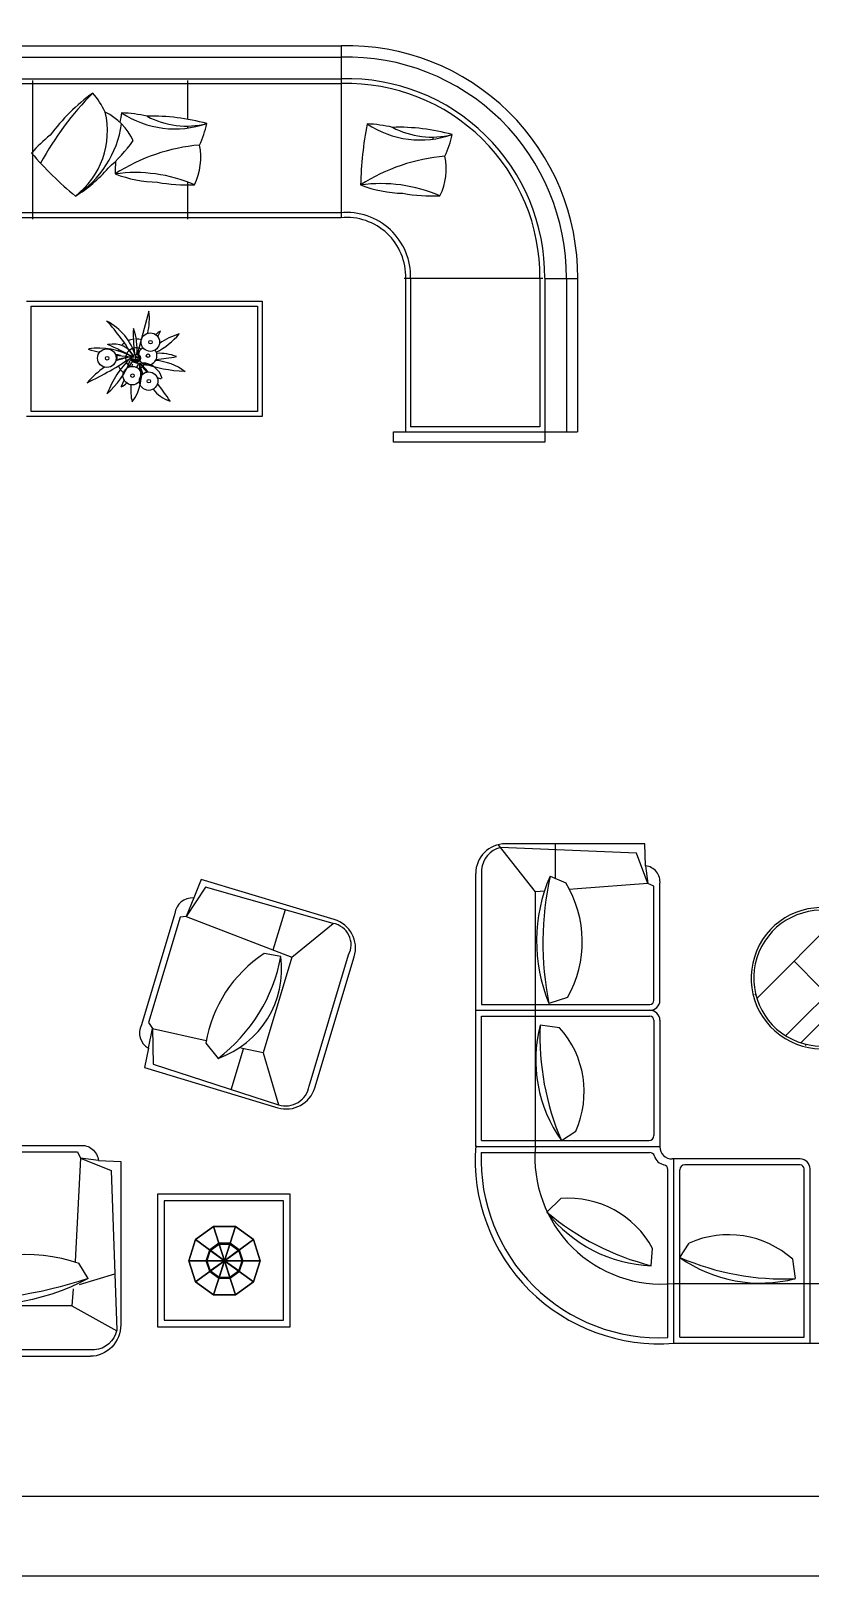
# Model space of a CAD drawing. Header units: inches. Extents: x 10.1 to 52.6, y 12.1 to 36.9.
# Drawn here: x 21.61 to 24.78, y 12.07 to 18.36 of the extents above; entities that cross this region are included whole.
import ezdxf

# ---------------------------------------------------------------- set-up
doc = ezdxf.new("R2010")
doc.units = ezdxf.units.IN
doc.header["$MEASUREMENT"] = 0
doc.layers.add('02', color=2, linetype='Continuous')
doc.layers.add('kadrbm', color=4, linetype='Continuous')

# ---------------------------------------------------------------- blocks, each defined once
blk = doc.blocks.new('kadrbm')
at = {"layer": 'kadrbm', "color": 4}
blk.add_lwpolyline([(0, 0), (0, 24.7972), (21, 24.7972), (21, 0), (0, 0)], close=True, dxfattribs=at)
blk.add_lwpolyline([(20.6631, 0.3257), (20.6631, 24.4603), (0.3369, 24.4603), (0.3369, 0.3257), (20.6631, 0.3257)], dxfattribs=at)

msp = doc.modelspace()

# ---------------------------------------------------------------- linework, layer by layer
at = {"layer": '02'}
for p, q in [((21.0626, 18.2514), (22.868, 18.2514)), ((21.068, 18.2975), (22.868, 18.2975)), ((22.868, 18.2975), (22.868, 17.5975)), ((21.0165, 18.1635), (22.868, 18.1635)), ((21.088, 18.1435), (22.868, 18.1435)), ((21.6124, 18.1562), (21.6124, 17.5918)), ((22.243, 18.1562), (22.243, 17.9986)), ((22.243, 17.9707), (22.243, 17.9625)), ((23.2424, 17.9257), (23.2424, 17.9175)), ((22.243, 17.7431), (22.243, 17.5918)), ((22.868, 17.6175), (21.088, 17.6175)), ((22.868, 17.5975), (21.068, 17.5975)), ((23.6902, 17.3506), (23.1258, 17.3506)), ((23.1315, 16.7255), (23.1315, 17.3506)), ((23.1515, 17.35), (23.1515, 16.7455)), ((23.6775, 17.3506), (23.6775, 16.7455)), ((23.6975, 17.3506), (23.6975, 16.683)), ((23.6975, 17.3506), (23.8315, 17.3506)), ((23.7855, 17.3506), (23.7855, 16.7255)), ((23.8315, 17.3506), (23.8315, 16.7255)), ((21.5868, 17.2577), (22.5474, 17.2577)), ((22.5474, 17.2577), (22.5474, 16.7878)), ((21.6068, 17.2377), (22.5274, 17.2377)), ((21.6068, 16.8078), (21.6068, 17.2377)), ((22.0379, 17.037), (22.0864, 17.2177)), ((22.5274, 17.2377), (22.5274, 16.8078)), ((22.0137, 17.0059), (22.0047, 16.9897)), ((22.5274, 16.8078), (21.6068, 16.8078)), ((22.5474, 16.7878), (21.5868, 16.7878)), ((23.6775, 16.7455), (23.1515, 16.7455)), ((23.0818, 16.7255), (23.8315, 16.7255)), ((23.0818, 16.683), (23.0818, 16.7255)), ((23.6975, 16.683), (23.0818, 16.683)), ((23.6593, 14.8521, 0.0456), (23.508, 15.0447, 0.0456)), ((24.1048, 15.0484, 0.0456), (23.5378, 15.0484, 0.0456)), ((23.7403, 15.0484, 0.0456), (23.7403, 14.9069, 0.0456)), ((24.1081, 14.9588, 0.0456), (24.1048, 15.0484, 0.0456)), ((24.0707, 15.0105, 0.0456), (23.5168, 15.0335, 0.0456)), ((24.1173, 14.8868, 0.0456), (24.0707, 15.0105, 0.0456)), ((23.4163, 13.8156, 0.0456), (23.4163, 14.9269, 0.0456)), ((23.4406, 14.9431, 0.0456), (23.4406, 14.3945, 0.0456)), ((23.7191, 14.9158, 0.0456), (23.7834, 14.8888, 0.0456)), ((24.1081, 14.9588, 0.0456), (24.1173, 14.8868, 0.0456)), ((22.3164, 14.8719, 0.0962), (22.2376, 14.7522, 0.0962)), ((22.2985, 14.9027, 0.0962), (22.2681, 14.8276, 0.0962)), ((22.8405, 14.7398, 0.0962), (22.2985, 14.9027, 0.0962)), ((22.8358, 14.7241, 0.0962), (22.3164, 14.8719, 0.0962)), ((23.6974, 14.8551, 0.0456), (23.6593, 14.8521, 0.0456)), ((23.6593, 13.8156, 0.0456), (23.6593, 14.8521, 0.0456)), ((23.8304, 14.8654, 0.0456), (23.797, 14.8628, 0.0456)), ((24.1173, 14.8868, 0.0456), (23.8304, 14.8654, 0.0456)), ((24.142, 14.8755, 0.0456), (24.1173, 14.8868, 0.0456)), ((24.142, 14.4107, 0.0456), (24.142, 14.8755, 0.0456)), ((24.1663, 14.4107, 0.0456), (24.1663, 14.8856, 0.0456)), ((22.2681, 14.8276, 0.0962), (22.2376, 14.7522, 0.0962)), ((22.1917, 14.7647, 0.0962), (22.0553, 14.3105, 0.0962)), ((22.2125, 14.7494, 0.0962), (22.0836, 14.3204, 0.0962)), ((22.2376, 14.7522, 0.0962), (22.2125, 14.7494, 0.0962)), ((22.2376, 14.7522, 0.0962), (22.6677, 14.5868, 0.0962)), ((22.5919, 14.6161, 0.0962), (22.6414, 14.7807, 0.0962)), ((22.6677, 14.5868, 0.0962), (22.8358, 14.7241, 0.0962)), ((24.5611, 14.4188, 0.0349), (24.9075, 14.7651, 0.0349)), ((24.6784, 14.2666, 0.0349), (25.0997, 14.688, 0.0349)), ((22.6233, 14.5888, 0.0962), (22.5547, 14.6015, 0.0962)), ((24.7396, 14.238, 0.0349), (25.1603, 14.6587, 0.0349)), ((22.6677, 14.5868, 0.0962), (22.5505, 14.1966, 0.0962)), ((22.7384, 14.062, 0.0962), (22.8987, 14.5955, 0.0962)), ((22.7616, 14.055, 0.0962), (22.9219, 14.5885, 0.0962)), ((24.7125, 14.5702, 0.0349), (24.8203, 14.4624, 0.0349)), ((23.7905, 14.4228, 0.0456), (23.7146, 14.3985, 0.0456)), ((24.5525, 14.4362, 0.0349), (24.556, 14.4327, 0.0349)), ((23.4163, 14.3702, 0.0456), (24.1258, 14.3702, 0.0456)), ((23.4406, 14.3945, 0.0456), (24.1258, 14.3945, 0.0456)), ((23.4406, 14.3459, 0.0456), (24.1258, 14.3459, 0.0456)), ((23.4406, 13.8399, 0.0456), (23.4406, 14.3459, 0.0456)), ((22.0836, 14.3204, 0.0962), (22.1, 14.2958, 0.0962)), ((22.0838, 14.2162, 0.0962), (22.1, 14.2958, 0.0962)), ((22.1, 14.2958, 0.0962), (22.3189, 14.247, 0.0962)), ((22.1, 14.2958, 0.0962), (22.1025, 14.1516, 0.0962)), ((23.7581, 14.2992, 0.0456), (23.679, 14.3096, 0.0456)), ((24.142, 14.3297, 0.0456), (24.142, 13.8599, 0.0456)), ((24.1663, 14.3297, 0.0456), (24.1663, 13.8149, 0.0456)), ((22.3171, 14.2366, 0.0962), (22.3673, 14.1745, 0.0962)), ((24.7575, 14.2312, 0.0349), (24.7611, 14.2276, 0.0349)), ((22.0838, 14.2162, 0.0962), (22.0675, 14.1367, 0.0962)), ((22.4207, 14.0462, 0.0962), (22.4711, 14.2139, 0.0962)), ((22.5505, 14.1966, 0.0962), (22.4598, 14.2163, 0.0962)), ((22.5505, 14.1966, 0.0962), (22.6139, 13.9854, 0.0962)), ((22.0675, 14.1367, 0.0962), (22.6103, 13.9736, 0.0962)), ((22.1025, 14.1516, 0.0962), (22.6139, 13.9854, 0.0962)), ((23.7652, 13.8403, 0.0456), (23.8237, 13.8784, 0.0456)), ((21.1922, 13.82, 0.0613), (21.8056, 13.8199, 0.0613)), ((21.1922, 13.7943, 0.0613), (21.7954, 13.7942, 0.0613)), ((21.7954, 13.7942, 0.0613), (21.8068, 13.768, 0.0613)), ((23.4163, 13.8156, 0.0456), (24.1663, 13.8156, 0.0456)), ((23.439, 13.7913, 0.0456), (24.1247, 13.7913, 0.0456)), ((23.4406, 13.8399, 0.0456), (24.122, 13.8399, 0.0456)), ((21.8068, 13.768, 0.0613), (21.7851, 13.3474, 0.0613)), ((21.88, 13.7583, 0.0613), (21.8068, 13.768, 0.0613)), ((21.8068, 13.768, 0.0613), (21.9324, 13.7186, 0.0613)), ((21.88, 13.7583, 0.0613), (21.971, 13.7547, 0.0613)), ((21.9324, 13.7186, 0.0613), (21.9558, 13.0678, 0.0613)), ((21.971, 13.7547, 0.0613), (21.9709, 13.09, 0.0613)), ((24.199, 13.0377, 0.0456), (24.199, 13.7218, 0.0456)), ((24.7374, 13.7649, 0.0456), (24.2163, 13.7649, 0.0456)), ((24.2233, 13.0149, 0.0456), (24.2233, 13.7649, 0.0456)), ((24.2476, 13.0392, 0.0456), (24.2476, 13.7206, 0.0456)), ((24.7374, 13.7406, 0.0456), (24.2676, 13.7406, 0.0456)), ((24.7536, 13.0392, 0.0456), (24.7536, 13.7244, 0.0456)), ((24.7779, 13.0149, 0.0456), (24.7779, 13.7244, 0.0456)), ((22.1213, 13.6216), (22.1213, 13.0816)), ((22.6613, 13.6216), (22.1213, 13.6216)), ((22.1483, 13.5946), (22.1483, 13.1086)), ((22.6343, 13.5946), (22.1483, 13.5946)), ((22.6343, 13.1086), (22.6343, 13.5946)), ((22.6613, 13.0816), (22.6613, 13.6216)), ((23.7629, 13.6043, 0.0456), (23.7064, 13.548, 0.0456)), ((24.248, 13.3638, 0.0456), (24.2861, 13.4223, 0.0456)), ((21.8389, 13.2785, 0.0613), (21.8002, 13.3404, 0.0613)), ((24.1312, 13.3304, 0.0456), (24.1366, 13.4, 0.0456)), ((24.7069, 13.3566, 0.0456), (24.7173, 13.2776, 0.0456)), ((21.9452, 13.2964, 0.0613), (21.8019, 13.2522, 0.0613)), ((21.7768, 13.2368, 0.0613), (21.7715, 13.1664, 0.0613)), ((24.2233, 13.2579, 0.0456), (25.8217, 13.2579, 0.0456)), ((21.7715, 13.1664, 0.0613), (21.1509, 13.1666, 0.0613)), ((21.7715, 13.1664, 0.0613), (21.9551, 13.0652, 0.0613)), ((22.1483, 13.1086), (22.6343, 13.1086)), ((22.1213, 13.0816), (22.6613, 13.0816)), ((24.2476, 13.0392, 0.0456), (24.7536, 13.0392, 0.0456)), ((20.4543, 12.9617, 0.0613), (21.8475, 12.9615, 0.0613)), ((21.8639, 12.9872, 0.0613), (21.1756, 12.9873, 0.0613)), ((24.2233, 13.0149, 0.0456), (25.8965, 13.0149, 0.0456))]:
    msp.add_line(p, q, dxfattribs=at)
for centre, radius in [((22.0914, 17.0909), 0.0377), ((21.9146, 17.0257), 0.0377), ((22.0923, 17.0905), 0.0072), ((21.9156, 17.0253), 0.0072), ((22.018, 16.9544), 0.0377), ((22.0336, 17.0251), 0.0174), ((22.0818, 17.0355), 0.0072), ((22.0189, 16.9541), 0.0072), ((22.0846, 16.9322), 0.0377), ((22.0855, 16.9318), 0.0072)]:
    msp.add_circle(centre, radius, dxfattribs=at)
for centre, radius, start, end in [((22.8917, 17.3579), 0.9399, 359.55107, 91.44047), ((22.8917, 17.3579), 0.8938, 359.55107, 91.44047), ((22.8917, 17.3579), 0.8059, 359.55107, 91.44047), ((22.8917, 17.3579), 0.7859, 359.46308, 91.44047), ((22.7525, 17.2168), 1.261, 135.21215, 151.44107), ((22.3368, 17.4452), 0.8156, 125.98688, 143.24358), ((21.5635, 17.8588), 0.3836, 26.12614, 39.95895), ((21.5827, 17.9505), 0.3342, 307.54405, 13.36076), ((21.7958, 17.804), 0.2503, 25.40091, 63.38525), ((23.4861, 17.7381), 1.5384, 169.28392, 170.73841), ((22.192, 18.355), 0.3959, 236.69822, 289.04859), ((21.9593, 17.5106), 0.5138, 76.61811, 88.29424), ((22.1021, 17.1952), 0.8156, 74.42327, 91.67996), ((22.2383, 18.3122), 0.3415, 242.05775, 284.04548), ((22.0009, 17.5294), 0.5138, 128.18173, 139.85786), ((21.5533, 18.042), 0.4259, 303.16915, 351.49422), ((21.9454, 18.058), 0.3836, 334.56253, 348.39533), ((24.4856, 17.6932), 1.5384, 169.28392, 178.60091), ((23.1914, 18.3101), 0.3959, 236.69822, 289.04859), ((22.9587, 17.4656), 0.5138, 76.61811, 88.29424), ((23.1016, 17.1502), 0.8156, 74.42327, 91.67996), ((23.2377, 18.2672), 0.3415, 242.05775, 284.04548), ((22.9448, 18.0131), 0.3836, 334.56253, 348.39533), ((21.4625, 18.318), 0.6916, 311.41983, 323.97928), ((22.3575, 17.1402), 0.7559, 94.98968, 122.7879), ((22.0468, 17.842), 0.2503, 333.83729, 11.82164), ((22.7718, 18.8668), 1.5384, 220.84754, 230.16454), ((23.4861, 17.7381), 1.5384, 176.65567, 178.60093), ((23.357, 17.0953), 0.7559, 94.98968, 122.7879), ((23.0463, 17.797), 0.2503, 333.83729, 11.82164), ((21.5003, 18.1566), 0.5512, 301.27537, 319.60784), ((22.0306, 17.1725), 0.6088, 66.69511, 97.77838), ((22.1393, 18.2926), 0.5512, 249.71175, 268.04422), ((22.2423, 18.4226), 0.6916, 259.85622, 272.41567), ((23.03, 17.1275), 0.6088, 66.69511, 97.77838), ((23.1388, 18.2477), 0.5512, 249.71175, 268.04422), ((23.2417, 18.3776), 0.6916, 259.85622, 272.41567), ((22.8907, 17.3577), 0.2609, 358.29786, 95.41178), ((22.8907, 17.3577), 0.2409, 358.29786, 95.41178), ((21.2504, 16.5713), 0.8987, 30.59379, 42.47684), ((21.8067, 16.9694), 0.2336, 16.29078, 62.42546), ((21.8376, 17.1864), 0.2503, 346.28885, 6.94029), ((22.5695, 17.1221), 0.5473, 177.41542, 190.26237), ((21.8193, 17.0673), 0.2184, 353.14116, 21.34303), ((22.237, 16.9681), 0.1972, 121.95296, 128.89064), ((21.9821, 17.3148), 0.2964, 296.79131, 319.99923), ((21.8412, 17.271), 0.3215, 330.67912, 335.05694), ((22.3017, 16.8301), 0.3084, 107.44438, 124.13817), ((22.0595, 17.8259), 0.7951, 253.89408, 257.38505), ((21.8795, 16.7854), 0.2814, 60.72759, 97.95362), ((21.6949, 16.496), 0.6253, 58.42112, 69.21449), ((21.9424, 16.9924), 0.091, 23.55429, 104.08133), ((22.0336, 17.0251), 0.0786, 153.05967, 157.81898), ((22.0336, 17.0251), 0.0786, 127.21531, 138.29945), ((22.0336, 17.0251), 0.0426, 61.20889, 233.48506), ((22.0336, 17.0251), 0.0786, 98.06936, 113.61528), ((22.0336, 17.0251), 0.0786, 74.19161, 89.18793), ((22.0809, 17.0359), 0.0377, 121.22663, 37.19054), ((21.2718, 18.117), 1.3173, 295.27205, 304.45442), ((22.1457, 16.6597), 0.4086, 126.1982, 139.19749), ((21.7209, 17.1171), 0.3054, 309.46977, 340.31252), ((22.3032, 16.7323), 0.4149, 135.13134, 158.78963), ((21.9534, 16.9812), 0.0584, 73.0998, 93.64194), ((22.0595, 17.8259), 0.7951, 262.0972, 265.8232), ((22.0266, 16.8459), 0.1851, 92.9239, 114.18968), ((20.9497, 20.7525), 3.868, 285.00511, 285.80588), ((22.0336, 17.0251), 0.0786, 169.4382, 186.09244), ((22.0336, 17.0251), 0.0786, 201.5764, 229.01717), ((22.0137, 17.0123), 0.00558, 231.07793, 160.31252), ((22.5089, 16.6892), 0.5798, 147.38631, 148.52768), ((21.8872, 16.9513), 0.1667, 321.43912, 19.08651), ((22.2187, 16.8969), 0.2071, 152.85499, 153.61554), ((21.8774, 17.0472), 0.1702, 339.33408, 344.49464), ((22.0336, 17.0251), 0.0426, 281.58917, 324.62692), ((22.2821, 17.0612), 0.242, 193.22172, 204.21844), ((22.1573, 17.0623), 0.1218, 206.50173, 229.71173), ((21.1652, 16.1865), 1.2059, 40.50913, 42.80201), ((22.2585, 17.5716), 0.6, 250.54735, 267.39416), ((22.0581, 16.9218), 0.0841, 14.15652, 89.61183), ((22.0336, 17.0251), 0.0786, 334.90891, 334.99981), ((22.0953, 16.7877), 0.2291, 52.93635, 85.58739), ((21.935, 18.5584), 1.5491, 276.66829, 279.77104), ((22.1313, 16.8751), 0.1702, 66.97323, 94.66712), ((22.5089, 16.6892), 0.5798, 154.72372, 157.80608), ((22.0336, 17.0251), 0.0786, 282.45419, 286.05706), ((22.1573, 17.0623), 0.1218, 251.89274, 260.01456), ((21.9564, 16.9584), 0.0515, 288.30158, 318.7523), ((22.2187, 16.8969), 0.2071, 174.38119, 193.81823), ((22.2237, 16.9987), 0.1569, 219.42317, 250.67212), ((21.1652, 16.1865), 1.2059, 33.41888, 37.58602), ((23.5378, 14.9269, 0.0456), 0.1215, 90, 180), ((23.5427, 14.9344, 0.0456), 0.1024, 104.61944, 175.11392), ((24.3257, 14.6519, 0.0456), 0.6615, 156.48334, 202.52142), ((24.9425, 14.6465, 0.0456), 1.2527, 167.58491, 191.41985), ((24.1007, 14.8931, 0.0456), 0.0661, 353.41786, 83.57492), ((23.3883, 14.6497, 0.0456), 0.4619, 330.57562, 31.1705), ((22.2627, 14.7564, 0.0962), 0.0714, 85.63453, 173.36624), ((24.8252, 14.5011, 0.0456), 0.2874, 70.73856, 314.9559), ((22.821, 14.6372, 0.0962), 0.0881, 331.75911, 80.33991), ((22.8055, 14.6234, 0.0962), 0.1215, 343.29101, 73.29101), ((24.8252, 14.5011, 0.0456), 0.2766, 70.73856, 315.23175), ((22.8572, 14.1448, 0.0962), 0.5478, 123.52236, 170.35552), ((22.2407, 14.539, 0.0962), 0.3858, 289.15486, 7.40764), ((21.9591, 14.713, 0.0962), 0.6757, 307.15998, 349.40252), ((24.1258, 14.4107, 0.0456), 0.0162, 270, 0), ((24.1258, 14.4107, 0.0456), 0.0405, 270, 0), ((24.1258, 14.3297, 0.0456), 0.0405, 0, 90), ((24.1258, 14.3297, 0.0456), 0.0162, 0, 90), ((22.119, 14.2783, 0.0962), 0.0714, 153.18591, 240.42219), ((24.2277, 14.1678, 0.0456), 0.5667, 165.50979, 215.30628), ((24.7458, 14.263, 0.0456), 1.0678, 177.49569, 203.32038), ((23.4669, 14.0383, 0.0456), 0.3911, 335.86317, 41.86002), ((22.6453, 14.09, 0.0962), 0.1215, 253.27607, 343.27607), ((22.643, 14.0775, 0.0962), 0.0966, 252.42955, 350.79236), ((24.122, 13.8599, 0.0456), 0.02, 270, 0), ((24.1641, 13.7624, 0.0456), 0.7499, 175.6364, 274.53161), ((24.1641, 13.7624, 0.0456), 0.7256, 177.7192, 272.76077), ((24.1731, 13.7711, 0.0456), 0.5157, 175.04472, 275.59305), ((24.1247, 13.7713, 0.0456), 0.02, 15.96948, 90), ((24.2163, 13.8149, 0.0456), 0.05, 180, 270), ((24.192, 13.7906, 0.0456), 0.05, 195.96948, 259.28419), ((24.179, 13.7218, 0.0456), 0.02, 0, 79.28419), ((24.2676, 13.7206, 0.0456), 0.02, 90, 180), ((24.7374, 13.7244, 0.0456), 0.0405, 0, 90), ((24.7374, 13.7244, 0.0456), 0.0162, 0, 90), ((23.7924, 13.2144, 0.0456), 0.3911, 28.33284, 94.32969), ((24.3933, 14.3655, 0.0456), 1.0678, 229.96536, 255.79005), ((24.1532, 13.8967, 0.0456), 0.5667, 217.97946, 267.77595), ((24.446, 13.0654, 0.0456), 0.3911, 48.13998, 114.13683), ((24.6707, 14.3443, 0.0456), 1.0678, 246.67962, 272.50431), ((24.5755, 13.8263, 0.0456), 0.5667, 234.69372, 284.49021)]:
    msp.add_arc(centre, radius, start, end, dxfattribs=at)
at = {"layer": '02', "extrusion": (0, 0, -1)}
for centre, major_axis, ratio, start_param, end_param in [((21.8133, 13.7504, 0.0613), (0, 0.0699), 0.959913, -0.11488, 1.458658), ((21.5432, 12.995, 0.0613), (0.508, 0.0724), 0.738253, 4.139898, 5.344509), ((21.4009, 14.2352, 0.0613), (1.3397, 0.2344), 0.763216, 1.373529, 1.843444), ((21.4643, 13.7263, 0.0613), (0.7132, 0.1248), 0.763216, 1.15588, 2.061093), ((21.8475, 13.0901, 0.0613), (0, 0.1286), 0.959913, 1.570796, 3.141593), ((21.8551, 13.0952, 0.0613), (0, 0.1084), 0.959913, 1.825954, 3.056315)]:
    msp.add_ellipse(centre, major_axis=major_axis, ratio=ratio, start_param=start_param, end_param=end_param, dxfattribs=at)
at = {"layer": '02'}
for points in [[(22.0085, 17.0266), (22.05, 17.0204), (22.0154, 17.01), (22.0396, 17.0017)], [(22.0336, 17.0343), (22.0505, 17.0306), (22.0336, 17.0251), (22.0505, 17.0214)]]:
    msp.add_solid(points, dxfattribs=at)
for points in [[(22.3936, 13.3507, 0.1134), (22.2756, 13.4364, 0.1134), (22.3485, 13.4893, 0.1134)], [(22.2756, 13.4364, 0.1134), (22.2756, 13.4364, 0.1069), (22.3485, 13.4893, 0.1069), (22.3485, 13.4893, 0.1134)], [(22.3936, 13.3507, 0.1134), (22.3485, 13.4893, 0.1134), (22.4386, 13.4893, 0.1134)], [(22.3485, 13.4893, 0.1134), (22.3485, 13.4893, 0.1069), (22.4386, 13.4893, 0.1069), (22.4386, 13.4893, 0.1134)], [(22.3936, 13.3507, 0.1069), (22.3485, 13.4893, 0.1069), (22.3485, 13.4893, 0.1134), (22.3936, 13.3507, 0.1134)], [(22.3936, 13.3507, 0.1069), (22.4386, 13.4893, 0.1069), (22.4386, 13.4893, 0.1134), (22.3936, 13.3507, 0.1134)], [(22.3936, 13.3507, 0.1134), (22.4386, 13.4893, 0.1134), (22.5115, 13.4364, 0.1134)], [(22.4386, 13.4893, 0.1134), (22.4386, 13.4893, 0.1069), (22.5115, 13.4364, 0.1069), (22.5115, 13.4364, 0.1134)], [(22.2478, 13.3507, 0.1134), (22.2478, 13.3507, 0.1069), (22.2756, 13.4364, 0.1069), (22.2756, 13.4364, 0.1134)], [(22.3936, 13.3507, 0.1134), (22.2478, 13.3507, 0.1134), (22.2756, 13.4364, 0.1134)], [(22.3936, 13.3507, 0.1069), (22.2756, 13.4364, 0.1069), (22.2756, 13.4364, 0.1134), (22.3936, 13.3507, 0.1134)], [(22.3333, 13.3945, 0.1069), (22.3333, 13.3945, 0.0146), (22.3706, 13.4215, 0.0146), (22.3706, 13.4215, 0.1069)], [(22.3359, 13.3926, 0.0146), (22.3359, 13.3926), (22.3716, 13.4184), (22.3716, 13.4184, 0.0146)], [(22.3936, 13.3507, 0.0146), (22.3706, 13.4215, 0.0146), (22.3706, 13.4215, 0.1069), (22.3936, 13.3507, 0.1069)], [(22.3706, 13.4215, 0.1069), (22.3706, 13.4215, 0.0146), (22.4166, 13.4215, 0.0146), (22.4166, 13.4215, 0.1069)], [(22.3936, 13.3507), (22.3716, 13.4184), (22.3716, 13.4184, 0.0146), (22.3936, 13.3507, 0.0146)], [(22.3716, 13.4184, 0.0146), (22.3716, 13.4184), (22.4156, 13.4184), (22.4156, 13.4184, 0.0146)], [(22.3936, 13.3507, 0.1134), (22.5115, 13.4364, 0.1134), (22.5394, 13.3507, 0.1134)], [(22.3936, 13.3507, 0.1069), (22.5115, 13.4364, 0.1069), (22.5115, 13.4364, 0.1134), (22.3936, 13.3507, 0.1134)], [(22.3936, 13.3507, 0.0146), (22.4166, 13.4215, 0.0146), (22.4166, 13.4215, 0.1069), (22.3936, 13.3507, 0.1069)], [(22.3936, 13.3507), (22.4156, 13.4184), (22.4156, 13.4184, 0.0146), (22.3936, 13.3507, 0.0146)], [(22.4156, 13.4184, 0.0146), (22.4156, 13.4184), (22.4513, 13.3926), (22.4513, 13.3926, 0.0146)], [(22.4166, 13.4215, 0.1069), (22.4166, 13.4215, 0.0146), (22.4539, 13.3945, 0.0146), (22.4539, 13.3945, 0.1069)], [(22.5115, 13.4364, 0.1134), (22.5115, 13.4364, 0.1069), (22.5394, 13.3507, 0.1069), (22.5394, 13.3507, 0.1134)], [(22.2756, 13.265, 0.1134), (22.2756, 13.265, 0.1069), (22.2478, 13.3507, 0.1069), (22.2478, 13.3507, 0.1134)], [(22.3936, 13.3507, 0.1134), (22.2756, 13.265, 0.1134), (22.2478, 13.3507, 0.1134)], [(22.3936, 13.3507, 0.1069), (22.2478, 13.3507, 0.1069), (22.2478, 13.3507, 0.1134), (22.3936, 13.3507, 0.1134)], [(22.3936, 13.3507, 0.1069), (22.2756, 13.265, 0.1069), (22.2756, 13.265, 0.1134), (22.3936, 13.3507, 0.1134)], [(22.3936, 13.3507, 0.1134), (22.3485, 13.212, 0.1134), (22.2756, 13.265, 0.1134)], [(22.3191, 13.3507, 0.1069), (22.3191, 13.3507, 0.0146), (22.3333, 13.3945, 0.0146), (22.3333, 13.3945, 0.1069)], [(22.3936, 13.3507, 0.0146), (22.3191, 13.3507, 0.0146), (22.3191, 13.3507, 0.1069), (22.3936, 13.3507, 0.1069)], [(22.3333, 13.3069, 0.1069), (22.3333, 13.3069, 0.0146), (22.3191, 13.3507, 0.0146), (22.3191, 13.3507, 0.1069)], [(22.3223, 13.3507, 0.0146), (22.3223, 13.3507), (22.3359, 13.3926), (22.3359, 13.3926, 0.0146)], [(22.3359, 13.3088, 0.0146), (22.3359, 13.3088), (22.3223, 13.3507), (22.3223, 13.3507, 0.0146)], [(22.3936, 13.3507), (22.3223, 13.3507), (22.3223, 13.3507, 0.0146), (22.3936, 13.3507, 0.0146)], [(22.3936, 13.3507, 0.0146), (22.3333, 13.3945, 0.0146), (22.3333, 13.3945, 0.1069), (22.3936, 13.3507, 0.1069)], [(22.3936, 13.3507, 0.0146), (22.3333, 13.3069, 0.0146), (22.3333, 13.3069, 0.1069), (22.3936, 13.3507, 0.1069)], [(22.3936, 13.3507), (22.3359, 13.3926), (22.3359, 13.3926, 0.0146), (22.3936, 13.3507, 0.0146)], [(22.3936, 13.3507), (22.3359, 13.3088), (22.3359, 13.3088, 0.0146), (22.3936, 13.3507, 0.0146)], [(22.3936, 13.3507, 0.1134), (22.4386, 13.212, 0.1134), (22.3485, 13.212, 0.1134)], [(22.3936, 13.3507, 0.1069), (22.3485, 13.212, 0.1069), (22.3485, 13.212, 0.1134), (22.3936, 13.3507, 0.1134)], [(22.3936, 13.3507, 0.0146), (22.3706, 13.2798, 0.0146), (22.3706, 13.2798, 0.1069), (22.3936, 13.3507, 0.1069)], [(22.3936, 13.3507), (22.3716, 13.2829), (22.3716, 13.2829, 0.0146), (22.3936, 13.3507, 0.0146)], [(22.3936, 13.3507, 0.0146), (22.4539, 13.3945, 0.0146), (22.4539, 13.3945, 0.1069), (22.3936, 13.3507, 0.1069)], [(22.3936, 13.3507), (22.4513, 13.3926), (22.4513, 13.3926, 0.0146), (22.3936, 13.3507, 0.0146)], [(22.3936, 13.3507), (22.4649, 13.3507), (22.4649, 13.3507, 0.0146), (22.3936, 13.3507, 0.0146)], [(22.3936, 13.3507), (22.4156, 13.2829), (22.4156, 13.2829, 0.0146), (22.3936, 13.3507, 0.0146)], [(22.3936, 13.3507), (22.4513, 13.3088), (22.4513, 13.3088, 0.0146), (22.3936, 13.3507, 0.0146)], [(22.3936, 13.3507, 0.1069), (22.4386, 13.212, 0.1069), (22.4386, 13.212, 0.1134), (22.3936, 13.3507, 0.1134)], [(22.3936, 13.3507, 0.1134), (22.5394, 13.3507, 0.1134), (22.5115, 13.265, 0.1134)], [(22.3936, 13.3507, 0.1069), (22.5115, 13.265, 0.1069), (22.5115, 13.265, 0.1134), (22.3936, 13.3507, 0.1134)], [(22.3936, 13.3507, 0.1134), (22.5115, 13.265, 0.1134), (22.4386, 13.212, 0.1134)], [(22.3936, 13.3507, 0.1069), (22.5394, 13.3507, 0.1069), (22.5394, 13.3507, 0.1134), (22.3936, 13.3507, 0.1134)], [(22.3936, 13.3507, 0.0146), (22.4166, 13.2798, 0.0146), (22.4166, 13.2798, 0.1069), (22.3936, 13.3507, 0.1069)], [(22.3936, 13.3507, 0.0146), (22.4539, 13.3069, 0.0146), (22.4539, 13.3069, 0.1069), (22.3936, 13.3507, 0.1069)], [(22.3936, 13.3507, 0.0146), (22.4681, 13.3507, 0.0146), (22.4681, 13.3507, 0.1069), (22.3936, 13.3507, 0.1069)], [(22.4513, 13.3926, 0.0146), (22.4513, 13.3926), (22.4649, 13.3507), (22.4649, 13.3507, 0.0146)], [(22.4649, 13.3507, 0.0146), (22.4649, 13.3507), (22.4513, 13.3088), (22.4513, 13.3088, 0.0146)], [(22.4539, 13.3945, 0.1069), (22.4539, 13.3945, 0.0146), (22.4681, 13.3507, 0.0146), (22.4681, 13.3507, 0.1069)], [(22.4681, 13.3507, 0.1069), (22.4681, 13.3507, 0.0146), (22.4539, 13.3069, 0.0146), (22.4539, 13.3069, 0.1069)], [(22.5394, 13.3507, 0.1134), (22.5394, 13.3507, 0.1069), (22.5115, 13.265, 0.1069), (22.5115, 13.265, 0.1134)], [(22.3706, 13.2798, 0.1069), (22.3706, 13.2798, 0.0146), (22.3333, 13.3069, 0.0146), (22.3333, 13.3069, 0.1069)], [(22.3716, 13.2829, 0.0146), (22.3716, 13.2829), (22.3359, 13.3088), (22.3359, 13.3088, 0.0146)], [(22.4166, 13.2798, 0.1069), (22.4166, 13.2798, 0.0146), (22.3706, 13.2798, 0.0146), (22.3706, 13.2798, 0.1069)], [(22.4156, 13.2829, 0.0146), (22.4156, 13.2829), (22.3716, 13.2829), (22.3716, 13.2829, 0.0146)], [(22.4513, 13.3088, 0.0146), (22.4513, 13.3088), (22.4156, 13.2829), (22.4156, 13.2829, 0.0146)], [(22.4539, 13.3069, 0.1069), (22.4539, 13.3069, 0.0146), (22.4166, 13.2798, 0.0146), (22.4166, 13.2798, 0.1069)], [(22.3485, 13.212, 0.1134), (22.3485, 13.212, 0.1069), (22.2756, 13.265, 0.1069), (22.2756, 13.265, 0.1134)], [(22.5115, 13.265, 0.1134), (22.5115, 13.265, 0.1069), (22.4386, 13.212, 0.1069), (22.4386, 13.212, 0.1134)], [(22.4386, 13.212, 0.1134), (22.4386, 13.212, 0.1069), (22.3485, 13.212, 0.1069), (22.3485, 13.212, 0.1134)]]:
    msp.add_3dface(points, dxfattribs=at)

# ---------------------------------------------------------------- block references
at = {"layer": 'kadrbm'}
msp.add_blockref('kadrbm', (10.1213, 12.0665), dxfattribs=at)

doc.saveas('drawing.dxf')
